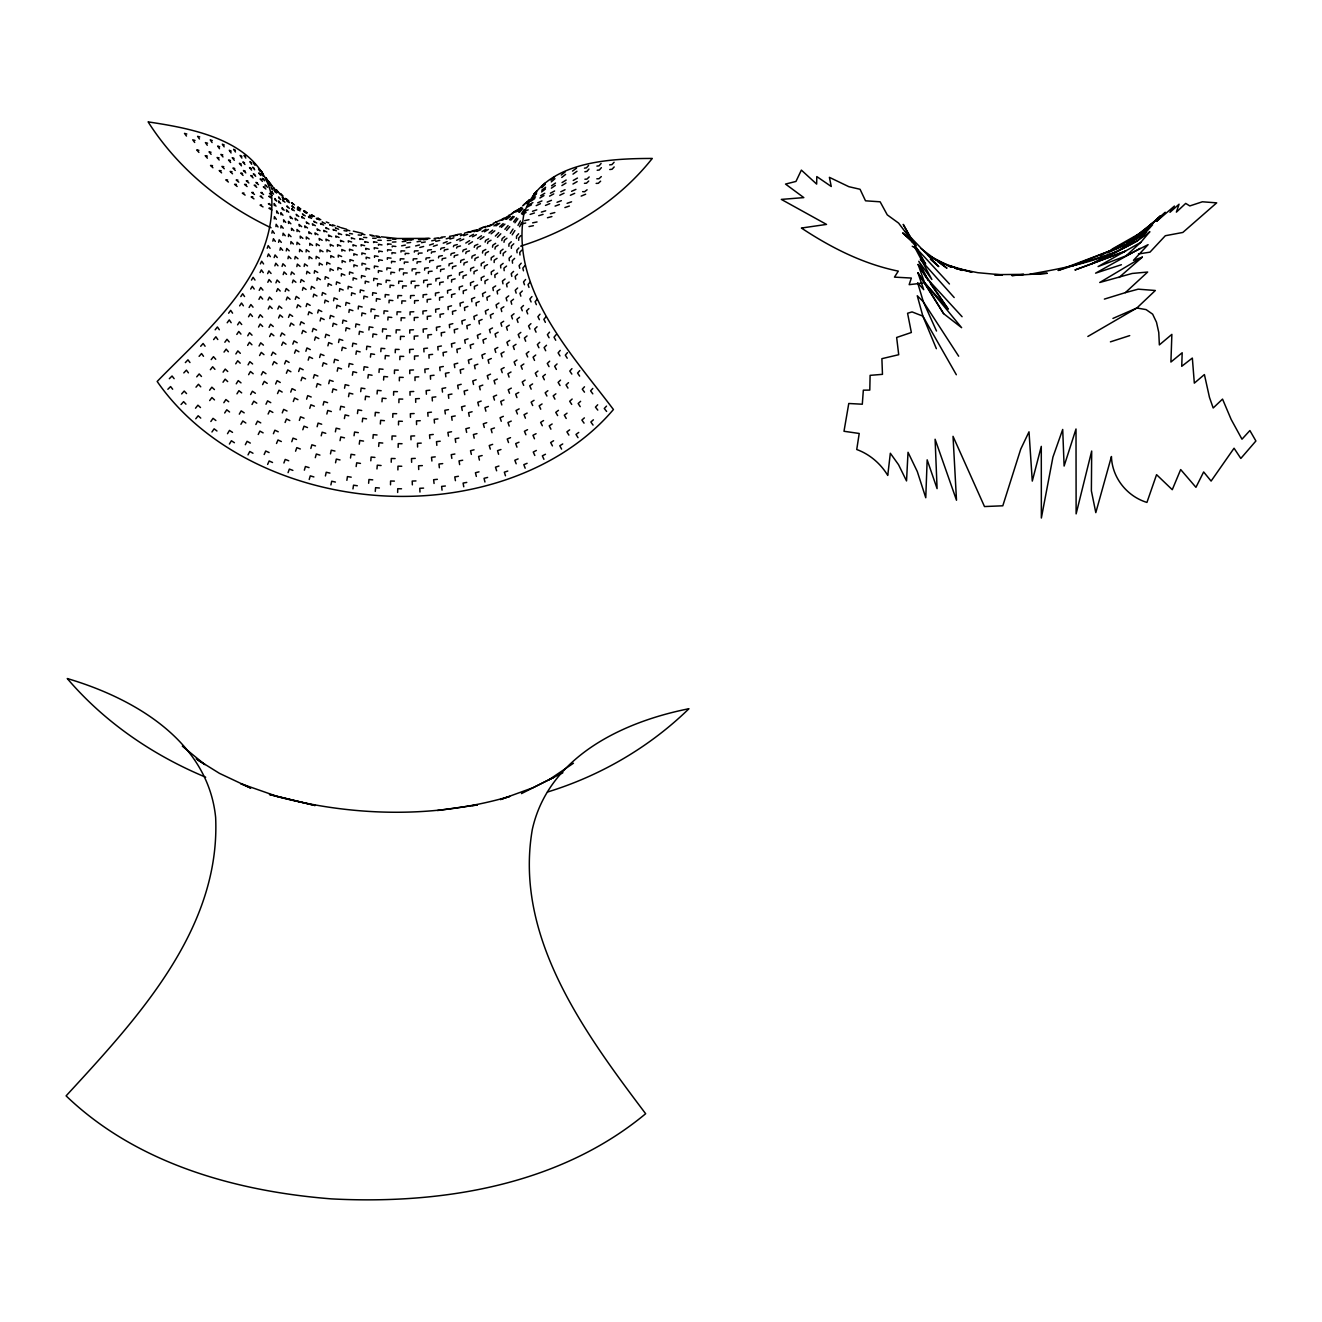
<?xml version="1.0" encoding="UTF-8"?>
<svg xmlns="http://www.w3.org/2000/svg" width="1322" height="1322" viewBox="0 0 1322 1322"><rect width="100%" height="100%" fill="white"/><g stroke="black" fill="none" stroke-linecap="round" stroke-linejoin="round"><path stroke-width="1.5" d="M392.254 246.95L392.254 246.074L395.856 246.454M409.754 333.144L409.754 329.938L413.489 329.789M414.265 339.324L414.282 336.119L418.016 335.953M378.77 261.31L378.77 259.723L382.405 260.368M374.523 257.393L374.539 255.824L378.142 256.451M387.594 244.719L387.594 243.859L391.196 244.223M353.899 266.796L353.916 264.83L357.403 265.97M349.933 261.574L349.966 259.608L353.437 260.748M414.265 320.519L414.315 317.561L418.049 317.412M427.171 302.209L427.204 299.565L430.873 299.152M410.018 314.851L410.068 311.909L413.786 311.761M423.09 297.45L423.139 294.806L426.791 294.409M390.502 484.794L390.585 481.01L394.386 481.109M397.658 492.478L397.724 488.71L401.524 488.793M391.229 462.254L391.312 458.47L395.113 458.569M397.889 469.938L397.972 466.17L401.772 466.253M365.996 270.118L366.045 268.151L369.615 269.044M391.99 439.73L392.072 435.979L395.873 436.078M398.153 447.381L398.252 443.63L402.053 443.729M518.687 240.307L518.736 238.01L520.818 235.597M361.98 265.193L362.046 263.243L365.616 264.136M391.956 253.874L391.99 252.651L395.625 253.031M392.766 417.322L392.865 413.621L396.65 413.703M398.484 424.907L398.583 421.206L402.384 421.305M511.366 248.338L511.416 246.041L513.762 243.793M516.489 238.472L516.555 236.175L518.621 233.763M393.576 395.195L393.675 391.56L397.459 391.659M398.88 402.665L398.98 399.013L402.764 399.112M503.153 255.757L503.219 253.46L505.814 251.411M508.887 246.305L508.953 244.008L511.284 241.777M387.577 250.965L387.61 249.759L391.229 250.139M399.327 380.835L399.426 377.282L403.21 377.398M500.41 253.51L500.476 251.23L503.054 249.18M394.402 373.581L394.518 370.044L398.286 370.143M410.498 298.26L410.597 295.616L414.298 295.467M414.546 303.316L414.629 300.672L418.347 300.524M494.147 262.516L494.23 260.219L497.039 258.368M395.245 352.759L395.361 349.355L399.128 349.471M399.839 359.7L399.955 356.296L403.722 356.395M484.397 268.564L484.48 266.267L487.504 264.631M491.156 260.037L491.239 257.757L494.031 255.906M481.191 265.854L481.274 263.557L484.282 261.938M400.417 339.556L400.533 336.35L404.301 336.449M474.003 273.869L474.086 271.555L477.275 270.167M378.34 272.58L378.406 270.63L382.058 271.258M396.104 333.045L396.22 329.839L399.988 329.955M470.599 270.894L470.682 268.597L473.871 267.193M374.324 267.969L374.407 266.019L378.042 266.664M463.031 278.364L463.113 276.067L466.468 274.91M391.494 262.929L391.56 261.343L395.212 261.723M401.078 320.734L401.194 317.776L404.945 317.891M459.461 275.125L459.544 272.828L462.882 271.671M396.964 314.768L397.096 311.81L400.83 311.926M447.861 278.529L447.96 276.232L451.413 275.323M451.562 282.065L451.661 279.752L455.132 278.843M387.329 259.327L387.396 257.757L391.048 258.137M435.88 281.09L435.996 278.793L439.565 278.132M439.681 284.891L439.796 282.594L443.366 281.933M401.789 303.531L401.921 300.887L405.656 301.003M397.806 298.161L397.939 295.533L401.673 295.632M427.502 286.874L427.617 284.56L431.269 284.164M390.833 274.15L390.948 272.2L394.617 272.58M423.635 282.776L423.751 280.479L427.386 280.066M415.108 287.965L415.224 285.668L418.925 285.519M386.834 269.853L386.949 267.903L390.618 268.283M411.192 283.569L411.307 281.272L414.992 281.123M402.566 288.179L402.698 285.866L406.416 285.982M398.649 283.47L398.781 281.173L402.483 281.289M390.007 287.485L390.155 285.188L393.857 285.552M386.107 282.495L386.255 280.198L389.94 280.578M377.497 285.916L377.646 283.619L381.314 284.247M373.663 280.628L373.812 278.331L377.464 278.959M388.999 302.837L389.18 300.193L392.898 300.573M365.153 283.486L365.318 281.173L368.921 282.065M385.115 297.186L385.297 294.542L389.015 294.922M403.408 274.827L403.541 272.894L407.226 273.01M361.402 277.901L361.55 275.604L365.153 276.48M399.459 270.845L399.591 268.911L403.276 269.027M353.057 280.181L353.222 277.868L356.725 279.008M387.842 320.023L388.04 317.082L391.791 317.445M349.421 274.298L349.586 272.002L353.09 273.142M383.892 313.76L384.107 310.819L387.842 311.182M341.307 276.034L341.473 273.72L344.86 275.108M386.52 338.812L386.768 335.623L390.519 335.986M337.804 269.886L337.986 267.589L341.373 268.961M382.455 332.004L382.686 328.814L386.437 329.178M329.988 271.076L330.17 268.763L333.408 270.382M380.802 351.669L381.067 348.281L384.834 348.644M385.099 358.923L385.363 355.535L389.114 355.899M326.65 264.664L326.848 262.367L330.087 263.97M379.001 372.44L379.282 368.904L383.05 369.268M383.578 380.025L383.843 376.489L387.627 376.853M319.18 265.342L319.362 263.028L322.436 264.863M377.067 393.989L377.365 390.354L381.149 390.717M381.975 401.805L382.273 398.17L386.057 398.533M316.057 258.682L316.255 256.369L319.313 258.203M375.051 416.033L375.349 412.348L379.133 412.712M380.339 424.015L380.637 420.313L384.421 420.677M404.268 263.623L404.4 262.053L408.068 262.169M415.934 274.629L416.083 272.679L419.768 272.547M308.984 258.881L309.183 256.567L312.058 258.6M376.274 301.251L376.506 298.607L380.174 299.251M372.953 438.375L373.267 434.624L377.051 434.988M378.67 446.439L378.984 442.705L382.769 443.052M412.067 270.927L412.233 268.994L415.885 268.862M306.109 251.973L306.307 249.66L309.166 251.709M372.523 295.302L372.754 292.674L376.423 293.302M368.623 483.274L368.954 479.506L372.738 479.853M370.804 460.816L371.118 457.048L374.919 457.412M376.968 468.93L377.299 465.179L381.083 465.526M375.266 491.42L375.597 487.669L379.381 488M400.219 260.351L400.351 258.781L404.02 258.897M296.872 244.587L297.07 242.273L299.714 244.504M299.499 251.709L299.697 249.395L302.341 251.626M290.774 243.909L290.972 241.595L293.385 244.008M282.891 235.514L283.106 233.201L285.255 235.762M288.427 236.572L288.642 234.258L291.038 236.671M275.934 226.607L276.149 224.294L278.017 226.987M280.859 227.995L281.074 225.682L283.222 228.26M274.232 218.907L274.447 216.61L276.315 219.32M428.328 273.522L428.526 271.588L432.145 271.175M370.937 311.843L371.218 308.902L374.919 309.546M374.671 318.404L374.952 315.462L378.654 316.09M424.577 270.134L424.775 268.201L428.394 267.788M363.715 298.789L363.98 296.145L367.599 297.037M360.113 292.559L360.394 289.931L363.996 290.823M405.16 254.601L405.276 253.378L408.928 253.494M400.946 252.039L401.078 250.833L404.714 250.949M368.904 330.021L369.251 326.848L372.969 327.476M372.705 337.127L373.052 333.937L376.77 334.565M440.507 271.555L440.722 269.605L444.275 268.944M436.904 268.432L437.119 266.499L440.672 265.838M351.388 295.434L351.702 292.806L355.238 293.947M347.983 288.94L348.297 286.329L351.834 287.469M370.424 357.138L370.838 353.767L374.556 354.395M366.475 349.586L366.888 346.215L370.606 346.843M417.008 263.425L417.207 261.839L420.842 261.706M413.125 260.451L413.307 258.881L416.959 258.748M452.388 268.697L452.62 266.747L456.073 265.821M367.896 378.142L368.342 374.622L372.077 375.25M448.951 265.854L449.183 263.904L452.636 262.995M358.163 309.034L358.526 306.109L362.162 307.001M361.65 315.859L362.03 312.934L365.665 313.81M363.715 370.243L364.161 366.723L367.896 367.367M360.691 391.659L361.17 388.057L364.922 388.685M365.153 399.806L365.632 396.203L369.383 396.831M339.424 291.253L339.787 288.626L343.191 290.014M336.234 284.494L336.598 281.883L340.002 283.272M463.857 264.995L464.121 263.028L467.443 261.872M357.452 413.571L357.948 409.886L361.699 410.514M362.261 421.883L362.773 418.215L366.525 418.843M460.618 262.417L460.882 260.467L464.204 259.294M406.052 247.71L409.787 246.966M354.032 435.748L354.577 432.03L358.328 432.641M359.254 444.175L359.782 440.474L363.533 441.085M401.607 245.842L405.342 245.099M355.552 327.112L356.015 323.94L359.667 324.832M359.039 334.483L359.518 331.31L363.17 332.186M350.495 458.023L351.057 454.289L354.825 454.9M356.147 466.55L356.692 462.816L360.46 463.411M474.829 260.467L475.127 258.501L478.3 257.096M471.822 258.137L472.119 256.171L475.276 254.782M327.906 286.23L328.302 283.635L331.558 285.238M324.964 279.239L325.361 276.645L328.616 278.248M346.876 480.332L347.438 476.581L351.206 477.176M352.957 488.909L353.536 485.174L357.304 485.752M348.909 312.422L349.355 309.513L352.908 310.637M345.67 305.332L346.133 302.424L349.669 303.564M429.633 262.301L429.881 260.715L433.484 260.318M485.224 255.146L485.554 253.163L488.545 251.544M482.48 253.047L482.794 251.064L485.785 249.445M352.346 346.529L352.908 343.175L356.56 344.067M355.932 354.362L356.477 351.008L360.146 351.883M425.915 259.624L426.163 258.054L429.766 257.658M316.9 280.429L317.33 277.835L320.42 279.669M314.239 273.208L314.669 270.63L317.759 272.464M494.973 249.081L495.32 247.065L498.113 245.231M492.495 247.181L492.842 245.198L495.634 243.347M348.661 367.004L349.272 363.517L352.941 364.409M352.396 375.2L353.007 371.697L356.676 372.589M418.314 254.369L418.529 253.163L422.148 253.031M503.979 242.29L504.343 240.274L506.921 238.224M501.815 240.587L502.178 238.588L504.74 236.539M306.522 273.869L307.001 271.307L309.893 273.34M333.574 300.788L334.102 297.896L337.523 299.284M336.515 308.109L337.044 305.217L340.481 306.588M345.653 330.897L346.232 327.74L349.801 328.881M348.529 396.683L349.19 393.097L352.875 393.989M414.315 252.138L414.53 250.932L418.149 250.783M304.159 266.449L304.622 263.904L307.514 265.937M342.497 323.279L343.076 320.139L346.645 321.279M344.546 388.222L345.207 384.652L348.876 385.545M510.325 233.316L513.035 229.053M512.192 234.837L514.902 230.557M340.085 409.919L340.795 406.267L344.497 407.159M344.398 418.562L345.108 414.91L348.793 415.802M519.513 226.756L521.975 222.294M442.011 260.269L442.325 258.682L445.861 258.021M517.993 225.384L520.455 220.939M296.855 266.614L297.351 264.07L300.028 266.3M438.507 257.889L438.821 256.303L442.341 255.642M294.806 259.013L295.302 256.485L297.979 258.715M335.375 431.848L336.135 428.179L339.837 429.039M340.035 440.639L340.795 436.954L344.48 437.83M341.72 350.594L342.415 347.256L345.984 348.397M338.548 342.514L339.242 339.192L342.811 340.332M324.584 302.953L325.179 300.094L328.467 301.697M321.957 295.401L322.551 292.559L325.84 294.162M330.467 453.892L331.26 450.207L334.962 451.05M335.54 462.783L336.317 459.098L340.018 459.94M286.246 250.949L286.791 248.437L289.221 250.85M287.965 258.715L288.51 256.187L290.923 258.6M406.928 242.901L410.63 242.471M325.41 475.953L326.22 472.251L329.922 473.094M330.897 484.926L331.706 481.225L335.408 482.067M329.839 318.552L330.533 315.446L333.97 316.817M332.648 326.402L333.326 323.279L336.78 324.667M333.921 362.757L334.697 359.303L338.283 360.443M337.209 371.201L337.986 367.747L341.555 368.888M402.219 241.662L405.92 241.248M278.595 242.306L279.157 239.827L281.322 242.389M279.934 250.222L280.512 247.71L282.677 250.288M454.09 257.36L454.454 255.757L457.891 254.849M450.819 255.245L451.199 253.659L454.619 252.733M332.219 392.436L333.061 388.883L336.647 390.023M313.182 296.971L313.859 294.145L316.966 295.979M328.732 383.711L329.591 380.174L333.177 381.314M272.844 241.182L273.439 238.704L275.323 241.414M310.901 289.237L311.579 286.411L314.686 288.246M271.869 233.168L272.464 230.706L274.348 233.416M325.146 337.556L325.989 334.268L329.426 335.656M327.906 345.852L328.732 342.563L332.169 343.951M326.848 414.034L327.757 410.431L331.359 411.572M323.097 405.094L324.022 401.508L327.608 402.648M431.336 253.213L431.65 252.006L435.219 251.593M320.106 321.015L320.899 317.941L324.187 319.56M427.584 251.279L427.898 250.073L431.468 249.66M317.693 312.967L318.486 309.893L321.775 311.513M317.115 426.725L318.09 423.106L321.692 424.213M321.196 435.83L322.155 432.195L325.757 433.302M465.757 253.593L466.187 251.973L469.492 250.816M300.507 282.313L301.267 279.537L304.176 281.586M302.441 290.229L303.184 287.436L306.093 289.485M462.75 251.709L463.196 250.106L466.484 248.949M322.419 366.177L323.361 362.773L326.815 364.161M319.627 357.502L320.568 354.098L324.022 355.502M310.852 448.455L311.876 444.803L315.495 445.911M315.297 457.676L316.322 454.024L319.924 455.115M419.801 247.478L423.635 246.47M415.62 245.942L419.454 244.95M304.357 470.169L305.432 466.517L309.051 467.608M309.216 479.489L310.273 475.854L313.892 476.928M313.397 378.125L314.421 374.638L317.891 376.026M316.355 387.082L317.363 383.595L320.833 384.983M290.873 274.695L291.683 271.952L294.376 274.199M292.41 282.759L293.22 280.016L295.913 282.247M308.125 314.785L309.034 311.761L312.141 313.595M312.289 331.69L313.248 328.451L316.553 330.07M314.57 340.184L315.528 336.945L318.833 338.564M476.928 248.966L477.407 247.33L480.564 245.925M306.126 306.555L307.035 303.531L310.158 305.382M474.218 247.33L474.697 245.694L477.853 244.306M309.778 408.349L310.885 404.796L314.355 406.185M306.605 399.161L307.712 395.625L311.199 396.997M282.065 266.433L282.941 263.739L285.37 266.152M283.189 274.629L284.065 271.919L286.51 274.332M487.504 243.529L488.049 241.876L491.024 240.24M308.175 360.162L309.249 356.808L312.57 358.444M485.108 242.108L485.653 240.455L488.628 238.819M305.878 351.288L306.968 347.95L310.29 349.586M444.126 251.13L444.523 249.891L448.026 249.23M440.639 249.478L441.052 248.255L444.539 247.594M299.367 420.396L300.557 416.827L304.043 418.198M302.821 429.766L304.01 426.196L307.497 427.551M295.252 299.367L296.26 296.409L299.185 298.458M296.822 307.745L297.814 304.771L300.738 306.82M300.044 324.948L301.135 321.775L304.258 323.626M301.846 333.607L302.936 330.434L306.076 332.285M497.419 237.332L500.79 233.796M274.15 257.592L275.075 254.931L277.256 257.526M274.877 265.871L275.802 263.21L277.984 265.788M298.656 371.515L299.846 368.094L303.168 369.73M301.036 380.686L302.226 377.266L305.547 378.885M291.782 441.713L293.021 438.127L296.525 439.466M295.566 451.215L296.822 447.646L300.325 448.984M495.37 236.093L498.725 232.573M283.9 462.997L285.205 459.428L288.725 460.75M288.064 472.648L289.369 469.079L292.873 470.401M506.59 230.408L509.78 226.624M504.888 229.334L508.078 225.566M267.523 256.567L268.482 253.956L270.382 256.666M286.279 299.945L287.37 297.037L290.063 299.284M290.741 392.122L292.03 388.651L295.368 390.271M293.302 401.524L294.591 398.038L297.929 399.657M267.226 248.222L268.201 245.611L270.085 248.338M285.172 291.451L286.246 288.543L288.956 290.79M292.806 344.166L294.046 340.894L297.186 342.745M294.542 353.189L295.781 349.917L298.921 351.768M514.936 222.79L517.927 218.774M513.614 221.848L516.605 217.866M289.832 326.187L291.038 323.08L293.98 325.129M288.51 317.396L289.733 314.289L292.658 316.355M456.586 248.106L457.082 246.867L460.486 245.958M453.413 246.735L453.909 245.479L457.296 244.57M282.28 412.894L283.668 409.39L287.023 410.993M285.089 422.495L286.477 418.991L289.815 420.578M522.388 214.544L525.165 210.33M521.463 213.718L524.223 209.52M286.378 373.267L287.75 369.912L290.89 371.763M284.594 363.93L285.965 360.575L289.105 362.443M275.934 282.858L277.108 280.016L279.553 282.445M276.579 291.451L277.752 288.609L280.214 291.022M433.401 246.272L437.318 245M273.406 433.715L274.877 430.212L278.231 431.782M276.513 443.481L277.984 439.978L281.338 441.548M429.534 245.049L433.451 243.777M281.669 345.323L283.057 342.101L285.982 344.183M280.479 336.168L281.867 332.962L284.808 335.028M278.611 317.974L279.934 314.933L282.644 317.181M277.818 309.084L279.14 306.043L281.85 308.307M275.604 384.024L277.091 380.637L280.247 382.488M277.521 393.592L279.008 390.205L282.164 392.056M264.169 454.504L265.705 451.017L269.093 452.554M267.622 464.435L269.159 460.948L272.53 462.485M267.821 282.313L269.06 279.52L271.258 282.115M267.639 273.654L268.895 270.894L271.076 273.472M468.632 244.206L472.499 241.761M465.79 243.066L469.641 240.637M271.357 355.42L272.877 352.148L275.819 354.23M272.53 364.872L274.051 361.6L276.992 363.666M268.102 414.05L269.688 410.63L272.877 412.447M265.986 404.251L267.573 400.847L270.762 402.665M407.804 240.009L411.473 239.893M268.019 300.044L269.457 297.086L271.919 299.532M268.283 309.001L269.721 306.043L272.183 308.472M269.027 327.344L270.547 324.221L273.257 326.501M269.638 336.581L271.159 333.458L273.869 335.722M421.437 242.653L425.271 241.976M260.368 263.921L261.69 261.211L263.59 263.954M260.054 272.58L261.376 269.87L263.276 272.613M255.857 424.511L257.542 421.107L260.748 422.891M258.236 434.492L259.922 431.088L263.128 432.872M402.764 239.381L406.432 239.265M417.041 241.794L420.859 241.116M261.343 374.919L262.995 371.631L265.953 373.696M262.599 384.636L264.251 381.331L267.209 383.397M480.167 239.414L483.968 236.704M477.672 238.505L481.456 235.795M248.024 454.884L249.775 451.48L252.981 453.248M245.33 444.721L247.082 441.317L250.304 443.085M259.575 355.552L261.26 352.379L263.97 354.66M259.046 346.017L260.715 342.828L263.425 345.125M259.211 290.361L260.748 287.485L262.929 290.096M258.947 299.35L260.484 296.475L262.665 299.069M446.77 244.074L450.736 242.537M258.567 327.046L260.203 324.022L262.665 326.468M250.602 394.551L252.386 391.246L255.377 393.278M252.023 404.482L253.791 401.177L256.782 403.193M258.534 317.759L260.186 314.719L262.648 317.197M443.234 243.149L447.183 241.612M491.106 233.796L494.808 230.821M488.991 233.069L492.676 230.111M248.619 374.688L250.453 371.499L253.18 373.746M248.057 364.889L249.875 361.683L252.618 363.963M240.918 424.296L242.818 420.991L245.826 422.99M239.299 414.15L241.182 410.861L244.19 412.861M250.684 289.072L252.287 286.296L254.204 289.039M251.494 280.099L253.097 277.323L254.997 280.082M501.352 227.367L504.921 224.129M499.617 226.822L503.186 223.6M247.743 335.805L249.561 332.714L252.023 335.193M247.644 345.389L249.461 342.299L251.924 344.778M248.536 316.784L250.288 313.843L252.469 316.47M249.098 307.481L250.866 304.539L253.047 307.183M227.5 433.699L229.483 430.41L232.523 432.393M229.4 444.043L231.383 440.755L234.407 442.721M510.821 220.179L514.258 216.692M236.258 383.826L238.224 380.62L241.001 382.868M236.952 393.857L238.902 390.668L241.678 392.882M509.515 219.782L512.919 216.296M518.571 211.999L521.81 208.281M519.463 212.297L522.702 208.562M235.861 353.966L237.844 350.892L240.323 353.338M235.729 363.831L237.712 360.741L240.207 363.186M526.718 203.538L529.758 199.589M527.164 203.753L530.221 199.787M459.808 240.918L463.774 239.1M236.82 334.433L238.77 331.458L240.951 334.102M456.619 240.274L460.585 238.456M240.802 296.591L242.67 293.748L244.553 296.541M239.629 305.861L241.496 303.019L243.397 305.812M237.58 324.848L239.513 321.874L241.711 324.518M223.831 402.714L225.913 399.525L228.706 401.739M224.69 412.976L226.773 409.787L229.565 411.985M210.859 421.503L213.04 418.347L215.866 420.512M211.95 431.98L214.131 428.824L216.957 430.989M223.088 372.143L225.219 369.086L227.748 371.499M223.021 382.24L225.153 379.166L227.681 381.579M224.856 342.249L226.987 339.291L229.202 341.919M224.029 352.098L226.161 349.14L228.375 351.751M228.623 313.215L230.689 310.356L232.573 313.165M227.202 322.766L229.268 319.907L231.168 322.7M435.781 241.381L439.714 240.422M472.4 236.82L476.366 234.721M209.603 390.238L211.867 387.197L214.428 389.577M209.669 400.566L211.933 397.525L214.495 399.905M469.607 236.423L473.557 234.325M431.732 240.835L435.665 239.893M210.363 369.714L212.66 366.772L214.924 369.35M211.19 359.617L213.486 356.676L215.734 359.27M195.524 408.217L197.903 405.193L200.498 407.556M195.772 418.777L198.151 415.769L200.746 418.099M215.155 329.806L217.419 326.98L219.336 329.756M213.619 339.622L215.883 336.78L217.8 339.539M484.463 231.813L488.38 229.433M482.067 231.614L485.984 229.251M549.506 332.186L547.407 334.697L549.093 337.754M556.132 334.681L554.034 337.193L555.719 340.25M196.73 376.836L199.176 373.944L201.473 376.489M196.003 387.181L198.449 384.289L200.746 386.817M540.004 314.19L537.905 316.685L539.393 319.693M545.986 316.834L543.871 319.329L545.358 322.353M536.947 190.715L533.576 194.863M545.143 183.097L541.623 186.567M545.325 184.221L541.822 187.691M554.596 176.884L550.894 180.123M554.976 178.685L551.291 181.907M565.122 171.976L561.255 175.016M565.585 174.421L561.751 177.445M1140.754 242.389L1098.103 266.565L1126.096 255.807L1140.754 242.389L1149.859 231.68C1116.148 258.864 1071.481 266.614 1029.921 274.199M560.231 350.396L558.115 352.875L559.983 355.932M576.508 168.208L572.509 171.067M576.97 171.265L573.004 174.124M531.956 296.558L529.858 299.02L531.097 301.945M567.468 352.66L565.337 355.139L567.204 358.212M537.228 299.251L535.113 301.713L536.368 304.655M588.554 165.448L586.522 167.795L584.456 168.158M518.868 247.908L516.786 250.321L517.084 252.816M588.951 169.067L586.935 171.414L584.869 171.761M521.793 250.106L519.711 252.519L520.009 255.03M521.215 263.194L519.116 265.623L519.761 268.3M525.611 279.487L523.512 281.916L524.487 284.742M524.917 265.672L522.818 268.102L523.462 270.795M530.122 282.131L528.007 284.577L528.982 287.403M199.093 356.345L201.539 353.552L203.505 356.279M601.097 163.498L599.048 165.845L596.9 166.093M200.68 346.281L203.109 343.489L205.092 346.232M601.378 167.663L599.329 169.993L597.18 170.257M495.899 225.913L499.749 223.253M493.932 225.913L497.783 223.269M571.947 368.64L569.799 371.069L571.848 374.093M579.747 370.623L577.582 373.052L579.631 376.092M181.643 393.923L184.204 391.064L186.551 393.576M181.048 404.515L183.609 401.657L185.939 404.152M584.489 386.784L582.291 389.18L584.489 392.171M505.103 219.336L508.854 216.428M506.607 219.188L510.375 216.246M614.086 162.259L611.954 164.589L609.64 164.87M592.801 388.453L590.603 390.849L592.801 393.84M614.185 166.936L612.053 169.249L609.756 169.53M183.808 372.903L186.402 370.16L188.418 372.837M597.693 404.796L595.462 407.143L597.792 410.101M185.361 362.592L187.955 359.848L189.971 362.542M515.497 211.95L519.116 208.744M516.538 211.652L520.157 208.446M606.517 406.118L604.286 408.481L606.616 411.439M449.893 239.051L453.892 237.844M533.642 194.433L534.914 193.111M524.999 203.77L529.048 199.919M525.561 203.39L526.751 202.15M446.225 238.836L450.207 237.613M169.332 378.703L172.058 376.01L174.124 378.67M167.861 389.263L170.604 386.569L172.67 389.23M539.74 342.282L537.376 344.612L538.93 347.752M546.515 345.257L544.135 347.587L545.689 350.743M536.749 192.847L533.08 196.053M536.402 193.921L532.749 197.11M545.639 187.261L541.789 190.219M545.424 189.013L541.59 191.954M530.948 323.659L528.569 325.972L529.94 329.079M537.062 326.749L534.683 329.062L536.054 332.169M555.504 183.031L551.522 185.774M555.339 185.444L551.373 188.17M566.18 180.04L562.065 182.585M565.981 183.047L561.883 185.592M549.688 361.17L547.291 363.467L549.027 366.624M577.45 178.057L573.252 180.453M577.136 181.626L572.955 184.022M523.495 305.498L521.116 307.778L522.273 310.786M557.058 363.947L554.662 366.26L556.38 369.433M528.916 308.604L526.536 310.885L527.693 313.892M511.449 255.956L509.102 258.187L509.367 260.715M514.638 258.401L512.275 260.649L512.539 263.177M517.646 288.014L515.266 290.262L516.158 293.154M589.182 176.95L586.918 179.114L584.902 179.214M588.72 181.048L586.456 183.196L584.44 183.312M513.58 271.423L511.217 273.671L511.812 276.397M517.513 274.199L515.134 276.447L515.729 279.173M522.322 291.005L519.943 293.269L520.835 296.161M1138.44 253.956L1149.975 252.155L1165.326 235.729L1182.843 232.441L1216.686 202.861L1202.359 201.787L1189.8 205.935L1185.702 203.406L1176.382 212.131L1179.059 204.216L1169.97 212.313L1174.448 206.05L1156.634 221.286L1165.343 212.28L1149.33 225.963L1160.633 215.684L1139.944 235.019L1126.675 242.835M560.545 380.125L558.115 382.389L560.016 385.545M568.477 382.669L566.047 384.933L567.948 388.09M1104.366 299.103L1125.352 292.641L1147.661 272.035L1132.194 273.456L1099.739 282.495L1142.324 257.129L1133.466 260.302L1148.107 244.653L1126.096 255.807M601.312 176.586L598.982 178.718L596.833 178.817M600.634 181.164L598.304 183.295L596.156 183.394M572.145 399.046L569.699 401.277L571.732 404.4M580.622 401.31L578.16 403.524L580.193 406.647M584.374 417.868L581.895 420.049L584.043 423.139M463.642 235.729L467.674 234.225M593.38 419.818L590.884 421.999L593.049 425.089M1118.99 277.521L1142.324 257.129M460.37 235.779L464.402 234.275M423.189 239.761L427.006 239.381M418.512 239.497L422.329 239.133M528.866 351.586L526.255 353.718L527.676 356.957M527.329 201.869L523.529 204.794M535.575 196.846L531.626 199.523M534.799 198.531L530.849 201.192M544.73 193.276L540.648 195.706M543.953 195.59L539.888 198.036M520.835 332.4L518.207 334.516L519.463 337.705M535.724 355.04L533.097 357.171L534.518 360.427M1157.345 219.336L1136.408 236.192L1141.679 232.292L1112.083 249.098M554.612 190.963L550.431 193.194M553.753 193.888L549.588 196.119M527.048 335.937L524.421 338.052L525.677 341.241M565.056 189.724L560.792 191.789M564.048 193.194L559.801 195.259M537.938 371.085L535.311 373.184L536.881 376.456M514.043 313.76L511.416 315.842L512.473 318.933M545.391 374.39L542.747 376.506L544.333 379.778M575.913 189.376L571.567 191.31M574.69 193.343L570.377 195.276M519.579 317.247L516.952 319.346L518.009 322.436M503.153 263.375L500.559 265.441L500.79 267.986M506.557 266.086L503.946 268.135L504.194 270.696M505.054 279.008L502.443 281.074L502.971 283.833M508.722 295.88L506.095 297.946L506.921 300.887M509.152 282.082L506.541 284.147L507.07 286.924M513.547 299.218L510.92 301.284L511.73 304.242M1153.974 221.931L1131.698 239.414L1141.679 232.292M476.928 231.4L480.977 229.615M474.102 231.697L478.151 229.912M547.87 390.717L545.193 392.783L546.928 396.038M555.884 393.807L553.207 395.873L554.943 399.145M587.1 189.79L584.572 191.74L582.605 191.657M585.646 194.235L581.168 196.102M558.462 410.332L555.769 412.365L557.636 415.604M567.039 413.175L564.329 415.207L566.196 418.463M569.633 429.865L566.923 431.864L568.89 435.087M578.739 432.443L576.012 434.442L577.995 437.665M489.652 226.095L493.684 224.029M487.289 226.624L491.321 224.558M499.848 220.576L503.831 218.229M501.716 219.865L505.715 217.519M522.669 205.786L523.958 204.877M511.664 213.619L515.563 210.991M513.035 212.759L516.952 210.115M1107.572 252.948L1130.988 242.438L1145.943 232.209L1152.619 224.757L1139.944 235.019L1100.367 255.774M1117.387 251.742L1145.943 232.209L1137.333 241.017L1091.096 264.103L1074.935 269.985L1125.567 251.114L1091.096 264.103L1115.636 252.568M573.451 763.224L549.043 779.716L562.875 772.742M516.985 360.03L514.126 361.947L515.398 365.269M532.898 202.613L528.75 204.745M531.51 204.811L527.362 206.943M541.937 200.911L537.69 202.844M540.434 203.704L536.203 205.637M523.859 363.98L521 365.897L522.273 369.235M551.472 200.333L547.159 202.101M549.77 203.654L545.49 205.406M509.763 340.349L506.921 342.249L508.045 345.505M516.026 344.331L513.167 346.232L514.291 349.487M561.371 200.68L557.008 202.299M559.437 204.48L555.091 206.1M525.131 380.092L522.256 381.992L523.677 385.346M503.682 321.263L500.84 323.146L501.782 326.286M532.601 383.925L529.725 385.809L531.147 389.18M494.048 270.151L491.222 271.985L491.42 274.563M509.3 325.162L506.425 327.046L507.384 330.203M497.634 273.109L494.808 274.959L495.023 277.537M495.684 285.916L492.858 287.766L493.337 290.576M499.931 289.303L497.089 291.154L497.568 293.963M498.939 303.035L496.097 304.886L496.824 307.894M503.864 306.737L501.005 308.604L501.749 311.595M571.567 201.803L567.072 203.324M569.369 206.05L564.891 207.571M534.038 400.318L531.147 402.169L532.7 405.54M542.07 403.97L539.178 405.821L540.731 409.209M543.557 420.561L540.648 422.396L542.317 425.75M552.15 423.998L549.225 425.833L550.91 429.187M553.587 440.755L550.663 442.556L552.431 445.894M562.726 443.944L559.801 445.745L561.569 449.1M1087.857 336.466L1136.854 308.009L1155.329 290.493L1138.176 289.171L1125.352 292.641M438.425 238.406L442.358 237.762M434.145 238.489L438.078 237.844M1140.109 248.371L1095.591 273.158L1121.403 264.731M512.539 213.47L508.441 215.552M528.222 209.851L523.975 211.47M523.231 214.032L526.09 212.462M504.161 367.582L501.104 369.268L502.228 372.672M536.798 209.851L532.485 211.289M534.435 212.974L530.139 214.412M511.019 372.011L507.945 373.696L509.069 377.101M545.689 210.793L541.342 212.098M543.061 214.395L538.715 215.684M497.832 347.455L494.775 349.124L495.767 352.445M504.095 351.867L501.021 353.536L502.013 356.874M511.317 388.123L508.243 389.792L509.499 393.245M518.753 392.469L515.679 394.138L516.935 397.591M484.199 276.182L481.175 277.818L481.34 280.396M492.511 327.972L489.454 329.624L490.28 332.83M498.146 332.268L495.072 333.937L495.915 337.143M554.827 212.545L550.382 213.734M487.95 279.438L484.926 281.074L485.091 283.668M485.571 292.079L482.53 293.715L482.943 296.558M489.917 295.798L486.876 297.433L487.289 300.276M488.38 309.431L485.323 311.067L485.967 314.124M493.354 313.496L490.297 315.132L490.941 318.189M551.902 216.56L547.457 217.75M519.149 408.878L516.059 410.514L517.431 413.984M527.164 413.075L524.057 414.728L525.429 418.182M527.544 429.683L524.437 431.286L525.908 434.756M536.088 433.699L532.981 435.302L534.468 438.772M536.368 450.455L533.262 452.041L534.815 455.479M545.474 454.256L542.351 455.842L543.92 459.296M521.479 793.597L553.868 777.27M554.083 777.138L532.981 787.714L500.443 799.562L509.664 796.439C431.6 819.326 347.422 816.252 269.473 794.472L315.181 805.528L277.075 796.373L240.819 783.682L250.717 788.094L219.452 773.353L196.201 758.894M453.396 235.944L457.429 235.019M449.53 236.357L457.148 234.886M499.749 220.377L493.205 223.368M490.528 374.159L487.273 375.613L488.231 379.084M528.982 219.683L524.669 220.658M525.693 223.005L521.38 223.996M485.124 353.652L481.886 355.089L482.728 358.477M497.303 379.067L494.048 380.521L495.023 383.991M491.321 358.51L488.066 359.948L488.925 363.335M496.642 395.146L493.387 396.567L494.461 400.087M503.996 399.988L500.724 401.425L501.798 404.945M537.029 221.964L532.634 222.84M533.394 225.698L529.015 226.574M473.689 281.47L470.483 282.875L470.615 285.486M480.597 333.838L477.358 335.259L478.068 338.515M486.215 338.531L482.96 339.969L483.67 343.224M477.573 285.023L474.367 286.428L474.499 289.039M474.78 297.483L471.557 298.888L471.904 301.763M479.208 301.515L475.986 302.92L476.333 305.795M477.11 315.016L473.871 316.437L474.416 319.511M482.117 319.445L478.878 320.849L479.423 323.956M1112.942 318.42L1136.854 308.009L1146.091 309.596L1152.652 314.173L1156.502 322.271L1158.766 332.45L1159.361 344.893L1171.87 334.383L1170.912 362.03L1182.182 352.759L1181.736 366.31L1192.345 358.047L1194.328 383.132L1204.408 374.556L1209.465 397.36L1213.183 407.986L1222.536 399.095L1231.162 419.438L1241.986 439.201L1249.885 430.542L1255.9 440.986L1240.829 458.437L1234.054 448.224L1211.101 481.076L1203.648 471.954L1195.947 487.322L1180.678 469.558L1172.267 489.702L1156.568 474.664L1146.934 502.426C1126.889 496.295 1112.05 477.589 1111.438 456.52L1095.806 512.639L1091.377 490.826L1091.691 451.033L1076.125 513.878L1076.009 428.989L1064.111 466.055L1062.706 429.452L1052.94 457.082L1041.356 518.026L1041.29 446.373L1032.284 481.092L1029.012 431.815L1020.733 449.133L1002.803 505.797L984.493 506.557L953.03 436.326L956.5 500.245L935.1 439.235L937.083 488.644L927.168 459.841L925.764 497.75L917.303 471.541L908.032 452.289L906.528 480.927L898.53 464.683L890.334 453.248L887.756 475.424C880.683 463.675 869.661 454.19 856.739 449.513L859.217 433.467L843.998 431.269L848.774 403.491L862.308 404.218L863.332 390.172L869.793 390.089L870.107 375.349L882.468 374.341L881.89 358.675L898.712 354.709L896.647 337.474L911.354 332.5L907.57 313.264L912.064 311.909L922.872 316.14L956.335 374.737M503.352 416.347L500.08 417.752L501.253 421.288M511.25 421.09L507.978 422.495L509.168 426.048M510.523 437.632L507.251 439.02L508.524 442.556M519.133 209.537L520.471 208.975M518.984 442.226L515.696 443.597L516.968 447.15M520.471 207.984L521.81 207.422M518.108 458.899L514.82 460.254L516.175 463.791M527.114 463.311L523.826 464.666L525.165 468.203M464.584 233.118L468.666 231.912M467.988 232.391L472.07 231.201M506.557 216.94L507.747 216.461M1130.988 242.438L1071.795 266.053L1115.487 252.353M495.618 222.162L496.675 221.766M479.175 228.772L483.29 227.285M482.1 227.797L486.215 226.31M1058.278 270.382L1116.512 248.437M476.151 379.745L472.747 380.951L473.557 384.471M547.49 792.027C600.353 775.799 649.3 747.327 688.96 708.724C622.464 721.878 548.349 756.994 532.303 829.505C513.845 936.868 584.588 1032.763 645.648 1113.719C559.041 1185.669 440.821 1204.673 331.293 1198.872C235.894 1191.32 136.678 1163.724 66.1 1095.872C136.877 1018.882 220.724 929.465 215.635 817.376C207.918 740.915 133.968 698.181 67.257 678.533C104.521 722.209 152.856 755.176 205.67 777.204M471.739 358.906L468.335 360.096L469.029 363.533M482.811 385.115L479.407 386.321L480.2 389.841M477.837 364.194L474.433 365.384L475.127 368.838M481.191 401.078L477.787 402.268L478.68 405.854M468.054 338.812L464.65 340.002L465.245 343.29M488.396 406.432L484.976 407.622L485.885 411.208M462.617 285.965L459.263 287.138L459.345 289.749M466.6 289.815L463.229 290.972L463.328 293.6M463.394 302.077L460.023 303.234L460.304 306.126M467.856 306.44L464.485 307.596L464.749 310.505M465.228 319.775L461.841 320.932L462.287 324.072M470.219 324.551L466.831 325.724L467.277 328.864M473.59 343.918L470.186 345.092L470.781 348.397M486.727 422.676L483.307 423.85L484.282 427.452M494.478 427.948L491.057 429.121L492.032 432.724M492.66 444.357L489.239 445.514L490.297 449.133M500.955 449.513L497.535 450.653L498.592 454.272M498.939 466.038L495.502 467.178L496.626 470.781M507.78 471.045L504.343 472.185L505.467 475.788M1058.327 270.465L1089.179 260.484M1110.414 341.853L1129.715 335.606M476.895 229.83L472.78 230.772M469.971 232.028L473.276 231.152M461.196 384.305L457.643 385.247L458.271 388.817M457.776 363.186L454.239 364.145L454.785 367.615M467.674 390.122L464.121 391.064L464.749 394.65M463.725 368.904L460.188 369.846L460.734 373.333M465.096 405.92L461.56 406.862L462.254 410.481M472.103 411.753L468.566 412.695L469.26 416.331M454.95 342.877L451.43 343.803L451.876 347.141M460.387 348.364L456.85 349.289L457.313 352.644M451.033 289.634L447.563 290.559L447.613 293.187M455.082 293.781L451.595 294.707L451.645 297.334M451.513 305.812L448.026 306.737L448.208 309.645M455.974 310.505L452.471 311.43L452.669 314.355M452.835 323.642L449.331 324.568L449.662 327.724M457.776 328.781L454.256 329.707L454.586 332.88M469.426 427.816L465.873 428.741L466.649 432.41M476.961 433.616L473.408 434.541L474.185 438.193M474.069 449.827L470.516 450.736L471.359 454.404M482.15 455.528L478.597 456.437L479.423 460.106M478.994 471.838L475.441 472.747L476.333 476.416M487.62 477.424L484.05 478.333L484.943 482.001M445.712 387.792L442.077 388.486L442.523 392.089M451.975 394.039L448.323 394.733L448.769 398.335M461.279 233.895L457.23 234.539M443.333 366.475L439.697 367.169L440.094 370.672M449.1 372.606L445.464 373.283L445.845 376.803M448.488 409.622L444.836 410.316L445.349 413.968M455.247 415.934L451.595 416.612L452.107 420.28M441.416 345.984L437.78 346.661L438.094 350.033M439.069 292.459L435.483 293.12L435.483 295.748M443.151 296.905L439.565 297.566L439.565 300.21M439.235 308.687L435.632 309.348L435.748 312.289M443.647 313.711L440.044 314.372L440.16 317.313M440.028 326.617L436.409 327.294L436.624 330.467M444.853 332.119L441.234 332.78L441.449 335.97M446.687 351.85L443.068 352.528L443.382 355.899M451.546 431.749L447.894 432.426L448.472 436.128M458.833 438.045L455.181 438.722L455.743 442.424M454.884 454.008L451.232 454.669L451.843 458.387M462.683 460.238L459.031 460.899L459.643 464.617M261.525 204.91L260.103 205.174L263.028 206.91M458.42 476.284L454.768 476.928L455.429 480.663M466.765 482.414L463.097 483.075L463.758 486.793M270.366 208.017L268.928 208.265L271.836 210.016M472.45 805.643L477.308 804.933M502.228 219.865L503.368 219.7M437.466 810.535L476.961 804.966M269.738 203.605L268.399 203.77L271.307 205.538M429.865 390.188L426.147 390.618L426.411 394.237M435.847 396.864L432.129 397.294L432.393 400.93M431.451 412.167L427.733 412.596L428.031 416.281M437.913 418.925L434.194 419.355L434.492 423.04M445.217 236.787L441.284 237.167M923.037 283.073L909.156 284.66L911.354 278.05L894.465 277.124L898.299 271.126C863.233 264.003 831.042 247.66 801.413 228.045L826.514 224.41L781.335 199.407L803.809 197.606L785.532 184.072L795.976 181.428L801.363 170.108L816.649 184.089L816.798 176.57L831.257 186.485L829.406 177.346L848.84 186.683L860.06 189.277L865.513 200.812L880.138 201.803L887.26 214.858L898.596 223.104L912.61 241.695L903.223 224.376L925.648 264.053L914.246 246.404L931.861 279.487L918.79 261.293L928.077 280.363M428.543 368.739L424.825 369.169L425.056 372.688M434.062 375.25L430.344 375.679L430.575 379.216M426.874 328.666L423.189 329.079L423.288 332.268M431.567 334.516L427.882 334.929L427.981 338.118M427.518 348.132L423.817 348.545L423.998 351.933M432.625 354.362L428.906 354.775L429.088 358.179M433.252 434.442L429.534 434.872L429.881 438.59M440.209 441.218L436.491 441.647L436.838 445.365M426.626 310.67L422.941 311.083L422.974 314.025M430.972 316.008L427.303 316.421L427.337 319.379M1012.057 275.521L1047.288 273.274L1033.754 274.282M435.235 456.867L431.501 457.28L431.897 461.031M442.705 463.609L438.97 464.022L439.367 467.773M437.367 479.308L433.633 479.721L434.062 483.472M445.365 486L441.631 486.397L442.044 490.148M484.711 227.467L485.703 227.351M1012.024 275.604L1023.839 274.365L994.722 274.645M487.818 225.864L488.793 225.765M243.975 193.029L242.356 193.161L245.115 195.111M252.833 196.813L251.197 196.928L253.956 198.878M413.489 369.962L409.737 370.127L409.787 373.663M418.727 376.853L414.976 377.018L415.025 380.554M413.736 391.477L409.969 391.643L410.051 395.278M419.405 398.566L415.637 398.732L415.719 402.367M414.133 413.538L410.365 413.703L410.464 417.405M420.247 420.71L416.48 420.875L416.579 424.593M414.645 435.896L410.878 436.062L411.01 439.796M421.239 443.118L417.471 443.283L417.603 447.034M413.406 349.289L409.655 349.454L409.671 352.842M418.264 355.882L414.513 356.031L414.53 359.435M415.273 458.387L411.489 458.552L411.638 462.32M422.362 465.608L418.578 465.774L418.727 469.541M415.967 480.927L412.2 481.076L412.365 484.86M423.569 488.115L419.801 488.281L419.966 492.048M429.964 238.39L397.509 238.505L381.265 236.803M423.85 238.786L420.049 238.902M425.337 238.654L428.857 238.505M253.262 192.434L251.758 192.483L254.485 194.433M261.657 196.185L260.137 196.218L262.88 198.184M227.599 179.924L225.798 179.891L228.375 182.039M994.607 274.811L1002.44 274.943L977.867 272.696L955.095 268.234L971.885 272.15L949.229 265.656L962.267 270.432L940.074 261.938L929.597 256.418M236.39 184.369L234.572 184.336L237.15 186.468M369.796 234.886L373.035 235.498M407.308 239.96L403.706 239.596M375.861 235.878L379.084 236.489M413.092 239.662L409.49 239.299M237.91 180.089L236.208 180.007L238.77 182.155M246.256 184.485L244.553 184.386L247.098 186.551M262.285 192.582L260.831 192.516L263.574 194.483M270.217 196.367L268.746 196.284L271.489 198.267M212.528 165.647L210.545 165.448L212.925 167.778M221.204 170.753L219.204 170.555L221.584 172.868M390.519 238.241L387.015 238.125M395.873 239.282L392.37 239.15M390.948 240.323L387.396 240.488M395.939 241.909L392.386 242.091M353.354 231.152L362.674 233.449M223.798 166.671L221.931 166.423L224.277 168.77M247.908 181.015L246.289 180.817L248.85 182.981M232.028 171.695L230.16 171.447L232.507 173.793M255.807 185.394L254.188 185.196L256.732 187.36M337.275 226.26L340.018 227.268M270.861 193.623L269.506 193.392L272.249 195.375M374.671 236.093L371.366 235.729M380.306 237.547L377.018 237.2M376.059 238.307L372.672 238.241M381.281 240.307L377.91 240.24M377.117 242.356L373.548 241.728L373.663 242.604M381.992 244.934L378.423 244.306L378.538 245.198M377.828 248.371L374.242 247.726L374.291 248.966M382.372 251.593L378.77 250.965L378.836 252.205M198.895 150.311L196.73 149.915L198.928 152.41M207.372 156.079L205.207 155.682L207.389 158.177M234.721 168.423L232.936 168.092L235.283 170.439M242.504 173.413L240.736 173.066L243.066 175.413M211.024 152.245L209.025 151.848L211.123 154.344M219.105 157.896L217.072 157.5L219.188 159.995M257.443 182.8L255.923 182.436L258.484 184.617M264.846 187.228L263.326 186.865L265.871 189.046M305.713 212.859L306.671 213.09M312.554 215.833L313.496 216.064M365.417 253.857L361.864 252.965L361.914 254.551M369.714 258.087L366.161 257.212L366.211 258.815M361.352 235.25L358.179 234.952M366.789 237.646L363.616 237.365M363.22 239.48L359.716 238.588L359.948 239.497M368.243 242.438L364.74 241.562L364.988 242.471M364.608 245.644L361.071 244.752L361.22 246.008M369.235 249.23L365.715 248.354L365.864 249.594M364.905 234.705L361.831 234.143M222.807 154.922L220.89 154.426L222.988 156.938M230.441 160.507L228.524 159.995L230.606 162.507M186.815 134.001L184.502 133.39L186.468 136.05M199.754 136.91L197.606 136.348L199.457 138.992M195.028 140.429L192.715 139.802L194.681 142.462M207.571 143.189L205.422 142.611L207.273 145.255M245.132 171.017L243.463 170.538L245.793 172.901M252.452 176.024L250.767 175.529L253.097 177.892M212.297 140.562L210.248 139.901L212.082 142.578M219.7 146.742L217.651 146.064L219.485 148.725M352.941 250.354L349.487 249.214L349.586 250.833M357.254 254.931L353.8 253.791L353.916 255.41M351.635 241.992L348.198 240.852L348.446 242.124M356.362 245.942L352.908 244.801L353.156 246.09M346.562 229.235L340.878 227.648M349.785 230.772L346.959 229.995M346.942 231.135L344.001 230.639M352.544 233.961L349.603 233.465M349.619 235.613L346.199 234.49L346.546 235.432M354.759 238.968L351.338 237.844L351.702 238.803M234.027 158.376L232.226 157.748L234.308 160.276M241.199 163.945L239.381 163.317L241.463 165.828M266.366 185.576L264.962 185.047L267.523 187.245M224.244 144.974L222.327 144.197L224.145 146.858M231.201 151.088L229.268 150.295L231.086 152.972M341.621 256.518L338.267 255.129L338.267 257.096M345.505 262.037L342.134 260.649L342.134 262.632M340.828 245.991L337.49 244.62L337.655 246.256M345.125 250.899L341.77 249.528L341.952 251.163M339.043 237.431L335.722 236.06L336.052 237.365M343.803 241.744L340.481 240.373L340.812 241.678M332.946 226.012L329.674 224.641L330.252 225.335M338.663 229.268L335.391 227.913L335.97 228.59M336.399 230.788L333.094 229.433L333.557 230.408M341.621 234.556L338.316 233.184L338.779 234.176M328.831 222.939L326.253 221.997M335.044 225.765L332.483 224.823M254.865 174.57L253.328 173.909L255.675 176.289M261.673 179.66L260.12 178.999L262.45 181.362M244.52 162.755L242.868 161.978L244.95 164.506M251.18 168.373L249.511 167.58L251.593 170.108M330.236 251.444L327.013 249.841L327.046 251.824M334.003 257.261L330.781 255.658L330.814 257.658M329.161 240.769L325.956 239.166L326.187 240.835M333.408 246.008L330.203 244.405L330.434 246.074M929.73 256.402L951.476 267.358L927.895 255.096M326.931 231.978L323.741 230.375L324.154 231.73M331.673 236.671L328.484 235.068L328.897 236.423M325.262 223.6L322.122 222.013L322.832 222.757M323.659 225.054L320.502 223.451L321.064 224.492M328.914 229.218L325.757 227.615L326.336 228.656M314.471 216.411L311.364 214.842L312.19 215.304M320.8 219.716L317.677 218.13L318.519 218.609M319.461 219.898L316.322 218.312L317.032 219.055M235.415 150.245L233.647 149.303L235.465 151.98M241.86 156.36L240.092 155.434L241.893 158.095M912.246 246.272L917.468 249.214M298.805 207.637L297.83 207.091L300.788 208.893M305.184 211.421L304.192 210.876L307.15 212.677M286.213 199.027L285.089 198.383L287.865 200.399M292.592 203.307L291.451 202.663L294.459 204.893M929.399 256.534L932.704 258.501M278.149 192.566L277.19 191.244L280.826 194.317M319.395 245.611L316.338 243.777L316.388 245.776M323.014 251.709L319.957 249.891L320.023 251.891M322.188 240.323L319.164 238.489L319.445 240.207M320.073 230.739L317.049 228.921L317.544 230.325M318.024 234.754L315 232.92L315.28 234.622M311.513 218.411L308.522 216.593L309.183 217.684M316.768 222.988L313.777 221.171L314.454 222.261M315.363 225.698L312.356 223.864L312.835 225.269M306.605 212.842L303.63 211.041L304.473 211.85M312.422 216.99L309.447 215.189L310.29 215.998M263.756 179.247L262.384 178.404L264.714 180.784M269.985 184.502L268.597 183.642L270.944 186.022M198.069 760.2L204.927 764.612L182.32 746.153M254.105 168.208L252.618 167.233L254.7 169.778M260.186 173.942L258.682 172.967L260.765 175.496M245.611 156.508L244.025 155.401L245.842 158.078M251.494 162.705L249.908 161.598L251.709 164.275M312.603 245.396L309.745 243.364L309.827 245.396M309.15 239.018L306.291 236.969L306.374 239.001M307.53 227.962L304.704 225.93L305.035 227.665M311.579 233.845L308.737 231.813L309.067 233.564M304.457 218.593L301.631 216.577L302.193 218.014M309.084 224.013L306.258 221.98L306.836 223.435M937.645 261.442L946.965 268.168L921.186 248.718M300.044 210.925L297.235 208.909L298.012 210.066M305.266 215.899L302.457 213.883L303.234 215.056M300.259 209.487L297.467 207.471L298.442 208.38M915.849 245.082L902.645 232.87L914.741 243.843M917.898 272.778L943.611 313.645L961.623 327.691L924.64 282.776L917.898 272.778L923.714 289.667L917.633 282.776L923.351 301.796L936.505 331.029M299.615 231.714L296.987 229.499L297.086 231.532M302.854 238.373L300.226 236.159L300.325 238.208M301.631 226.657L299.02 224.426L299.4 226.211M297.764 220.444L295.137 218.229L295.517 219.997M294.294 210.76L291.683 208.529L292.327 210.033M298.805 216.527L296.194 214.313L296.839 215.816M283.139 196.102L280.561 193.888L281.636 194.879M288.874 201.142L286.296 198.928L287.386 199.919M279.553 193.574L282.131 195.772M289.369 202.663L286.775 200.432L287.634 201.671M294.492 208.033L291.898 205.819L292.773 207.058M930.374 259.244L938.769 266.614L905.388 231.796M271.572 185.212L270.399 184.138L272.745 186.518M277.207 190.699L276.034 189.624L278.364 192.004M262.533 174.868L261.26 173.678L263.342 176.223M268.019 180.784L266.73 179.594L268.812 182.139M291.666 202.877L292.625 203.77M254.584 163.895L253.229 162.589L255.047 165.283M259.872 170.241L258.501 168.935L260.302 171.629M911.519 241.414L915.898 245.611M293.881 230.689L291.484 228.293L291.6 230.359M290.873 223.782L288.477 221.369L288.593 223.435M288.791 212.264L286.411 209.868L286.841 211.685M292.476 218.774L290.096 216.378L290.526 218.196M289.303 208.347L286.94 205.951L287.651 207.521M284.544 199.424L282.197 197.028L283.156 198.35M284.957 202.216L282.594 199.82L283.305 201.39M916.229 248.106L949.444 283.982M962.086 316.718L925.714 277.009L918.096 264.466L924.64 282.776L943.611 313.645M924.64 282.776L948.089 308.918L918.096 264.466M920.36 259.509L954.187 297.533M285.717 222.393L283.586 219.832L283.734 221.931M282.974 215.238L280.842 212.677L280.975 214.775M280.694 203.472L278.578 200.927L279.041 202.778M284.147 210.281L282.032 207.719L282.511 209.587M276.529 193.045L274.431 190.484L275.191 192.12M280.694 199.506L278.595 196.945L279.355 198.597M270.696 183.956L268.597 181.411L269.638 182.816M275.521 190.12L273.423 187.575L274.464 188.996M262.153 172.471L261.045 170.968L262.863 173.661M266.78 179.032L265.672 177.528L267.474 180.205M930.424 283.718L948.089 308.918M278.463 213.553L276.612 210.859L276.777 212.974M276.001 206.182L274.15 203.489L274.315 205.588M273.538 194.136L271.704 191.442L272.216 193.359M276.744 201.208L274.91 198.515L275.422 200.432M269.093 183.295L267.275 180.585L268.102 182.304M273.026 190.071L271.208 187.394L272.035 189.096M958.665 356.196L923.351 301.796L917.253 295.731L922.872 316.14L936.373 348.694M520.653 246.14A294.476 245.925 8.3 0 0 652.258 158.442C605.988 158.541 541.789 161.796 523.958 213.652C510.16 289.221 571.517 353.767 613.425 409.506A265.078 203.076 5.2 0 1 157.169 381.463C206.315 330.847 276.496 273.786 271.654 196.053C259.79 141.157 195.276 128.928 148.114 121.888A294.476 245.925 8.3 0 0 271.027 227.764"/></g></svg>
